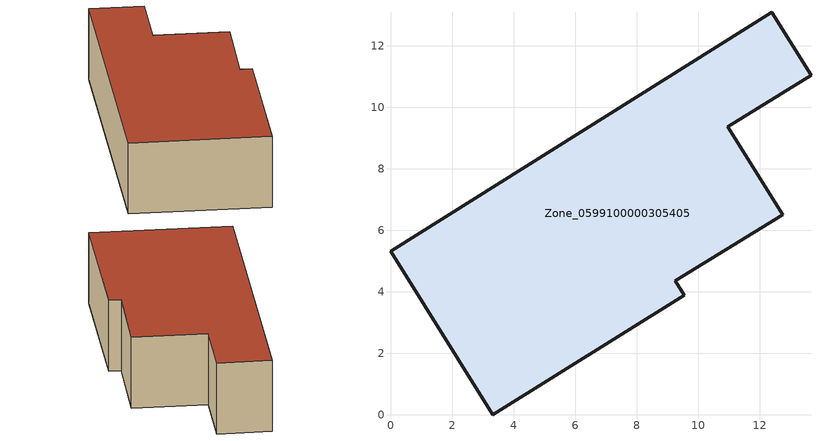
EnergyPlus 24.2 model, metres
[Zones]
Zone_0599100000305405
 floor ground (C_G): 12.74,6.5 9.26,4.36 9.55,3.9 3.32,0 0,5.33 12.39,13.1 13.67,11.05 10.97,9.36 z0
 wall outside (C_F): 13.67,11.05 12.39,13.1 0,5.33 3.32,0 9.55,3.9 9.26,4.36 12.74,6.5 10.97,9.36 13.67,11.05 z0:3.37
 roof outside (C_R): 9.26,4.36 12.74,6.5 10.97,9.36 13.67,11.05 12.39,13.1 0,5.33 3.32,0 9.55,3.9 z3.37
[BUILDING]
Pand.0599100000305405: North Axis=0; Terrain=City; Loads Convergence Tolerance Value=0.04; Temperature Convergence Tolerance Value=0.4; Solar Distribution=FullExterior; Maximum Number of Warmup Days=25; Minimum Number of Warmup Days=1
[Site:Location]
Rotterdam.The.Hague.AP_ZH_NLD Design_Conditions: Latitude=51.96; Longitude=4.45; Time Zone=1; Elevation=-4.5
[SITE:GROUNDTEMPERATURE:BUILDINGSURFACE]
18, 18, 18, 18, 18, 18, 18, 18, 18, 18, 18, 18
[MATERIAL] Thermal Absorptance=0.9; Solar Absorptance=0.7; Visible Absorptance=0.7
Name | Roughness | Thickness | Conductivity | Density | Specific Heat
G.TI.1946 | MediumSmooth | 0.15 | 1 | 540 | 1210
F.TI.1946 | Rough | 0.3 | 0.857143 | 1920 | 840
R.TI.1946 | MediumRough | 0.2 | 0.1 | 1500 | 1000
[CONSTRUCTION]
C_G: G.TI.1946
C_F: F.TI.1946
C_R: R.TI.1946
[ZONE]
Zone_0599100000305405: Type=1; Multiplier=1; Ceiling Height=Autocalculate; Volume=Autocalculate; Floor Area=autocalculate; Part of Total Floor Area=Yes
[ZONEINFILTRATION:DESIGNFLOWRATE]
Infil_Zone_0599100000305405: Zone or ZoneList or Space or SpaceList=Zone_0599100000305405; Schedule=AlwaysOn; Design Flow Rate Calculation Method=Flow/Area; Flow Rate per Floor Area=0.003; Constant Term Coefficient=1; Temperature Term Coefficient=0; Velocity Term Coefficient=0; Velocity Squared Term Coefficient=0
[HVACTEMPLATE:ZONE:IDEALLOADSAIRSYSTEM]
Zone_0599100000305405: Maximum Heating Supply Air Temperature=50; Minimum Cooling Supply Air Temperature=13; Maximum Heating Supply Air Humidity Ratio=0.0156; Minimum Cooling Supply Air Humidity Ratio=0.0077; Heating Limit=NoLimit; Cooling Limit=NoLimit; Dehumidification Control Type=ConstantSensibleHeatRatio; Cooling Sensible Heat Ratio=0.7; Dehumidification Setpoint=60; Humidification Control Type=None; Humidification Setpoint=30; Outdoor Air Method=None; Outdoor Air Flow Rate per Person=0.00944; Outdoor Air Flow Rate per Zone Floor Area=0; Outdoor Air Flow Rate per Zone=0; Demand Controlled Ventilation Type=None; Outdoor Air Economizer Type=NoEconomizer; Heat Recovery Type=None; Sensible Heat Recovery Effectiveness=0.7; Latent Heat Recovery Effectiveness=0.65
[ZONECONTROL:THERMOSTAT]
ThermostatControl_Zone_0599100000305405: Zone or ZoneList=Zone_0599100000305405; Control Type Schedule=DualSetpointControlType; Control 1=Thermostat_Zone_0599100000305405; Temperature Difference Between Cutout And Setpoint=0
[THERMOSTATSETPOINT:DUALSETPOINT]
Thermostat_Zone_0599100000305405: Heating Setpoint Temperature Schedule=HeatingSetpoint_Zone_0599100000305405; Cooling Setpoint Temperature Schedule=CoolingSetpoint_Zone_0599100000305405
[SCHEDULE:COMPACT]
HeatingSetpoint_Zone_0599100000305405: Through: 12/31, For: AllDays, Until: 24:00, 21
CoolingSetpoint_Zone_0599100000305405: Through: 12/31, For: AllDays, Until: 24:00, 24
DualSetpointControlType: Through: 12/31, For: AllDays, Until: 24:00, 4
AlwaysOn: Through: 12/31, For: AllDays, Until: 24:00, 1
